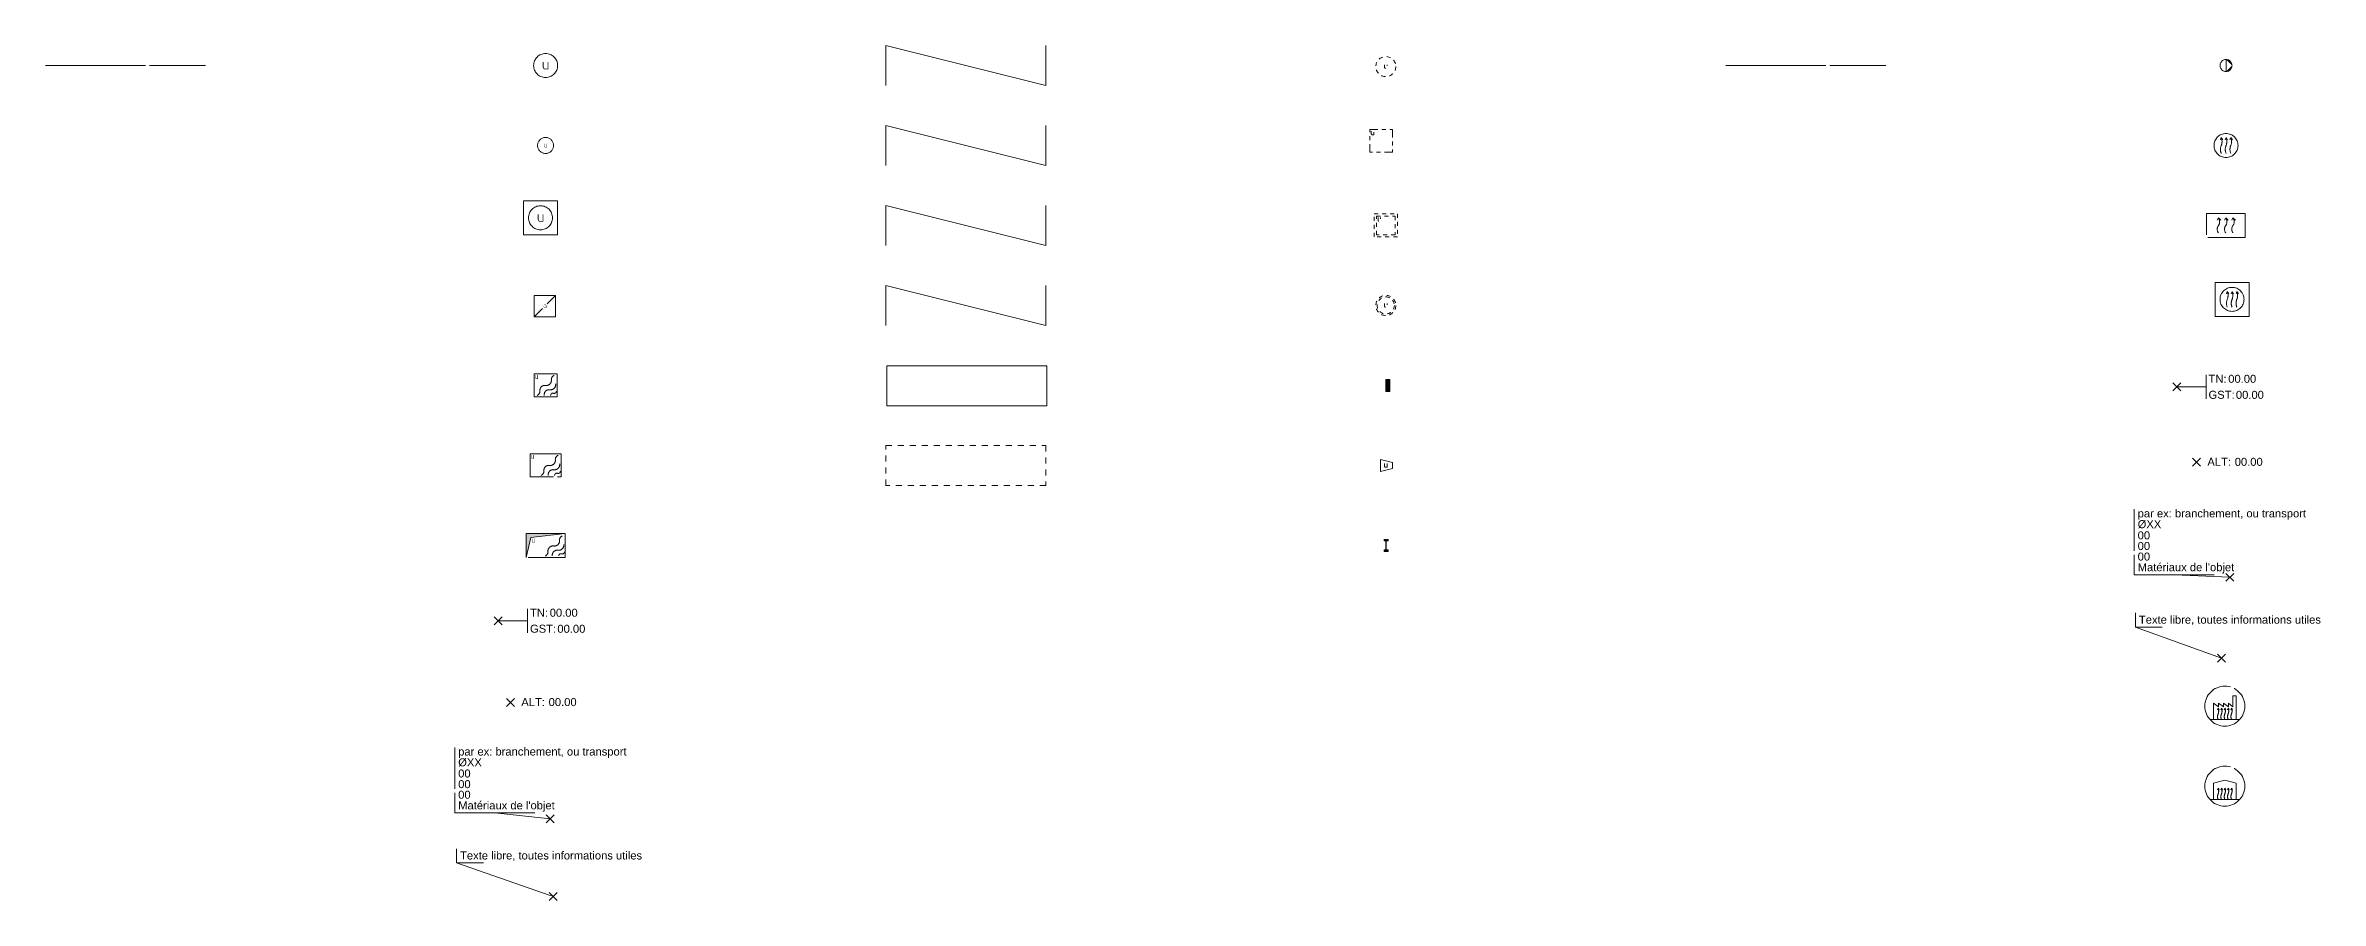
# Model space of a CAD drawing. Header units: metres. Extents: x 3068 to 3311, y 1718 to 1911.
# Drawn here: x 3193.5 to 3250.4, y 1889.4 to 1910.8 of the extents above; entities that cross this region are included whole.
import ezdxf
from ezdxf.enums import TextEntityAlignment as Align

# ---------------------------------------------------------------- set-up
doc = ezdxf.new("R2010")
doc.units = ezdxf.units.M
doc.header["$PDMODE"] = 3
doc.header["$PDSIZE"] = 0.1
for name, pattern in [('DL_0221', [2.5, 2.5, 0]), ('DL_0266', [0.3, 0.15, -0.15]), ('EL_0301', [2.5, 2.5, 0]), ('Socle_Axe', [0.35, 0.2, -0.05, 0.05, -0.05]), ('Socle_Continu', [2.5, 2.5, 0]), ('Socle_Discontinu', [0.075, 0.05, -0.025])]:
    doc.linetypes.add(name, pattern=pattern)
for name, color, linetype, lineweight in [('CHAUF_SCI', 6, 'Socle_Continu', 13), ('CHAUF_SCS', 6, 'Socle_Continu', 13), ('UNITA_SCI', 54, 'Socle_Continu', 13), ('UNITA_SCS', 54, 'Socle_Continu', 13), ('UNITA_SCT', 54, 'Socle_Continu', 13)]:
    doc.layers.add(name, color=color, linetype=linetype, lineweight=lineweight)
doc.styles.add('Reseaux', font='arial.ttf')
doc.styles.get("Standard").update_dxf_attribs({"font": 'arial.ttf'})
doc.linetypes.add('DL_0261', pattern='A,2.5,-0.2,0.2,-0.2,0.2,-0.254,["u",Standard,S=0.254,R=0,X=-0.127,Y=-0.1],-0.254,0.2,-0.2,0.2,-0.2', length=4.608)
doc.linetypes.add('DL_0262', pattern='A,3,-0.2,0.2,-0.6,["∩ u ∩",Standard,S=0.254,R=0,X=-0.485,Y=-0.1],-0.6,0.2,-0.2', length=5)
doc.linetypes.add('DL_0263', pattern='A,3,-0.1,0.1,-0.6,["? u ?",Standard,S=0.254,R=0,X=-0.485,Y=-0.1],-0.5,0.1,-0.1', length=4.5)
doc.linetypes.add('DL_0264', pattern='A,4,-0.254,["| |",Standard,S=0.254,R=0,X=-0.127,Y=-0.1],-0.254', length=4.508)
doc.linetypes.add('DL_0265', pattern='A,0.2,0,["/",Standard,S=0.254,R=0,X=0,Y=0]', length=0.2)

# ---------------------------------------------------------------- blocks, each defined once
blk = doc.blocks.new('EP_0322')
at = {"layer": 'CHAUF_SCS', "linetype": 'Socle_Continu'}
for p, q in [((-0.119, 0.198), (-0.139, 0.139)), ((-0.119, 0.198), (-0.079, 0.139)), ((0, 0.198), (-0.02, 0.139)), ((0, 0.198), (0.04, 0.139)), ((0.119, 0.198), (0.099, 0.139)), ((0.119, 0.198), (0.159, 0.139))]:
    blk.add_line(p, q, dxfattribs=at)
at = {"layer": 'CHAUF_SCS', "linetype": 'Socle_Continu', "flags": 128}
for points in [[(-0.119, -0.198, -0.2), (-0.119, 0, 0.2), (-0.119, 0.198)], [(0, -0.198, -0.2), (0, 0, 0.2), (0, 0.198)], [(0.119, -0.198, -0.2), (0.119, 0, 0.2), (0.119, 0.198)]]:
    blk.add_lwpolyline(points, format="xyb", dxfattribs=at)
at = {"layer": 'CHAUF_SCS', "linetype": 'Socle_Continu'}
blk.add_circle((0, 0), 0.3, dxfattribs=at)
at = {"layer": 'CHAUF_SCS', "linetype": 'Socle_Continu', "flags": 9}
for tag, p in [('ID', (0.881, 0.637)), ('NATURE', (0.881, 0.316)), ('FAMILLE', (0.881, -0.005)), ('CALQUE', (0.881, -0.326)), ('PCRS', (0.881, -0.648)), ('TYPE', (0.881, -0.969))]:
    blk.add_attdef(tag, p, '', height=0.2, dxfattribs=at)
blk = doc.blocks.new('EP_0321')
at = {"layer": 'CHAUF_SCS', "linetype": 'Socle_Continu'}
h = blk.add_hatch(color=256, dxfattribs=at)
edge = h.paths.add_edge_path()
edge.add_line((0, -0.15), (0, 0.15))
edge.add_ellipse((0, 0), major_axis=(-0.106, 0.106), ratio=1, start_angle=225, end_angle=315, ccw=False)
edge.add_ellipse((0, 0), major_axis=(0.106, 0.106), ratio=1, start_angle=225, end_angle=315, ccw=False)
blk.add_line((0, -0.15), (0, 0.15), dxfattribs=at)
blk.add_circle((0, 0), 0.15, dxfattribs=at)
at = {"layer": 'CHAUF_SCS', "linetype": 'Socle_Continu', "flags": 9}
for tag, p in [('ID', (0.597, 0.517)), ('NATURE', (0.597, 0.195)), ('FAMILLE', (0.597, -0.126)), ('CALQUE', (0.597, -0.447)), ('PCRS', (0.597, -0.768))]:
    blk.add_attdef(tag, p, '', height=0.2, dxfattribs=at)
blk = doc.blocks.new('DP_0287')
at = {"layer": 'UNITA_SCT', "linetype": 'Socle_Continu'}
blk.add_hatch(color=256, dxfattribs=at).paths.add_polyline_path([(0.056, 0.15), (-0.044, 0.15), (-0.044, 0.112), (0, 0.112), (0, -0.112), (-0.044, -0.113), (-0.044, -0.15), (0.056, -0.15), (0.056, -0.112), (0.013, -0.112), (0.012, 0.112), (0.056, 0.113)])
for p, q in [((0.056, 0.15), (-0.044, 0.15)), ((-0.044, 0.15), (-0.044, 0.112)), ((-0.044, 0.112), (0, 0.112)), ((0, 0.112), (0, -0.112)), ((0.013, -0.112), (0.012, 0.112)), ((0.012, 0.112), (0.056, 0.113)), ((0.056, 0.113), (0.056, 0.15)), ((0, -0.112), (-0.044, -0.113)), ((-0.044, -0.113), (-0.044, -0.15)), ((-0.044, -0.15), (0.056, -0.15)), ((0.056, -0.112), (0.013, -0.112)), ((0.056, -0.15), (0.056, -0.112))]:
    blk.add_line(p, q, dxfattribs=at)
at = {"layer": 'UNITA_SCT', "linetype": 'Socle_Continu', "flags": 9}
for tag, p in [('ID', (0.705, -0.038)), ('NATURE', (0.705, -0.359)), ('FAMILLE', (0.705, -0.68)), ('CALQUE', (0.705, -1.001))]:
    blk.add_attdef(tag, p, '', height=0.2, dxfattribs=at)
blk = doc.blocks.new('DP_0281')
at = {"layer": 'UNITA_SCT', "linetype": 'Socle_Discontinu', "flags": 128}
blk.add_lwpolyline([(-0.03, 0.045), (-0.03, -0.019, 0.410802), (-0.004, -0.045), (0.03, -0.045), (0.03, 0.045)], format="xyb", dxfattribs=at)
at = {"layer": 'UNITA_SCT', "linetype": 'Socle_Discontinu'}
blk.add_circle((0, 0), 0.25, dxfattribs=at)
at = {"layer": 'UNITA_SCT', "linetype": 'Socle_Discontinu', "flags": 9}
for tag, p in [('ID', (0.649, 0.369)), ('NATURE', (0.649, 0.047)), ('CALQUE', (0.649, -0.595)), ('FAMILLE', (0.649, -0.274))]:
    blk.add_attdef(tag, p, '', height=0.2, dxfattribs=at)
blk = doc.blocks.new('DP_0285')
at = {"layer": 'UNITA_SCT', "linetype": 'Socle_Continu'}
blk.add_hatch(color=256, dxfattribs=at).paths.add_polyline_path([(0.1, 0.15), (0.1, -0.15), (0, -0.15), (0, 0.15)])
for p, q in [((0, -0.15), (0, 0.15)), ((0, 0.15), (0.1, 0.15)), ((0.1, 0.15), (0.1, -0.15)), ((0.1, -0.15), (0, -0.15))]:
    blk.add_line(p, q, dxfattribs=at)
at = {"layer": 'UNITA_SCT', "linetype": 'Socle_Continu', "flags": 9}
for tag, p in [('ID', (0.83, 0.028)), ('NATURE', (0.83, -0.294)), ('FAMILLE', (0.83, -0.615)), ('CALQUE', (0.83, -0.936))]:
    blk.add_attdef(tag, p, '', height=0.2, dxfattribs=at)
blk = doc.blocks.new('DP_0286')
at = {"layer": 'UNITA_SCT', "linetype": 'Socle_Continu', "flags": 128}
blk.add_lwpolyline([(-0.136, 0.15), (-0.136, -0.15), (0.17, -0.075), (0.17, 0.075)], close=True, dxfattribs=at)
blk.add_lwpolyline([(-0.03, 0.045), (-0.03, -0.019, 0.410802), (-0.004, -0.045), (0.03, -0.045), (0.03, 0.045)], format="xyb", dxfattribs=at)
at = {"layer": 'UNITA_SCT', "linetype": 'Socle_Continu', "flags": 9}
for tag, p in [('ID', (0.735, 0.035)), ('NATURE', (0.735, -0.287)), ('FAMILLE', (0.735, -0.608)), ('CALQUE', (0.735, -0.929))]:
    blk.add_attdef(tag, p, '', height=0.2, dxfattribs=at)
blk = doc.blocks.new('*U313')
at = {"layer": 'UNITA_SCI', "linetype": 'Socle_Continu'}
blk.add_line((0.733, 0), (0, 0), dxfattribs=at)
at = {"layer": 'UNITA_SCI', "linetype": 'Socle_Continu', "flags": 128}
blk.add_lwpolyline([(0.733, -0.3), (0.733, 0.3)], dxfattribs=at)
at = {"layer": 'UNITA_SCI', "linetype": 'Socle_Continu'}
blk.add_point((0, 0), dxfattribs=at)
at = {"layer": 'UNITA_SCI', "linetype": 'Socle_Continu', "char_height": 0.2, "attachment_point": 4}
for s, insert in [('TN:', (0.793, 0.2)), ('GST:', (0.793, -0.201))]:
    blk.add_mtext_dynamic_manual_height_columns(s, width=0.46273, gutter_width=1, heights=[0], dxfattribs=dict(at, insert=insert))
at = {"layer": 'UNITA_SCI', "linetype": 'Socle_Continu'}
for tag, p in [('TN', (1.286, 0.2)), ('GST', (1.477, -0.201))]:
    blk.add_attdef(tag, text='', height=0.2, dxfattribs=at).set_placement(p, align=Align.MIDDLE_LEFT)
at = {"layer": 'UNITA_SCI', "linetype": 'Socle_Continu', "style": 'Reseaux', "flags": 9}
for tag, p in [('ID', (2.428, 0.07)), ('NATURE', (2.428, -0.251))]:
    blk.add_attdef(tag, p, '', height=0.2, dxfattribs=at)
at = {"layer": 'UNITA_SCI', "linetype": 'Socle_Continu', "flags": 9}
for tag, p in [('FAMILLE', (2.428, -0.573)), ('CALQUE', (2.428, -0.894))]:
    blk.add_attdef(tag, p, '', height=0.2, dxfattribs=at)
blk = doc.blocks.new('*U314')
at = {"layer": 'CHAUF_SCI', "linetype": 'Socle_Continu'}
blk.add_line((0.733, 0), (0, 0), dxfattribs=at)
at = {"layer": 'CHAUF_SCI', "linetype": 'Socle_Continu', "flags": 128}
blk.add_lwpolyline([(0.733, -0.3), (0.733, 0.3)], dxfattribs=at)
at = {"layer": 'CHAUF_SCI', "linetype": 'Socle_Continu'}
blk.add_point((0, 0), dxfattribs=at)
at = {"layer": 'CHAUF_SCI', "linetype": 'Socle_Continu', "char_height": 0.2, "attachment_point": 4}
for s, insert in [('TN:', (0.793, 0.2)), ('GST:', (0.793, -0.201))]:
    blk.add_mtext_dynamic_manual_height_columns(s, width=0.46273, gutter_width=1, heights=[0], dxfattribs=dict(at, insert=insert))
at = {"layer": 'CHAUF_SCI', "linetype": 'Socle_Continu'}
for tag, p in [('TN', (1.286, 0.2)), ('GST', (1.477, -0.201))]:
    blk.add_attdef(tag, text='', height=0.2, dxfattribs=at).set_placement(p, align=Align.MIDDLE_LEFT)
at = {"layer": 'CHAUF_SCI', "linetype": 'Socle_Continu', "style": 'Reseaux', "flags": 9}
for tag, p in [('ID', (2.428, 0.07)), ('NATURE', (2.428, -0.251))]:
    blk.add_attdef(tag, p, '', height=0.2, dxfattribs=at)
at = {"layer": 'CHAUF_SCI', "linetype": 'Socle_Continu', "flags": 9}
for tag, p in [('FAMILLE', (2.428, -0.573)), ('CALQUE', (2.428, -0.894))]:
    blk.add_attdef(tag, p, '', height=0.2, dxfattribs=at)
blk = doc.blocks.new('DP_0241')
at = {"layer": 'UNITA_SCS', "linetype": 'Socle_Continu', "const_width": 0.02, "flags": 128}
blk.add_lwpolyline([(-0.06, 0.09), (-0.06, -0.038, 0.410802), (-0.007, -0.09), (0.06, -0.09), (0.06, 0.09)], format="xyb", dxfattribs=at)
at = {"layer": 'UNITA_SCS', "linetype": 'Socle_Continu'}
blk.add_circle((0, 0), 0.3, dxfattribs=at)
at = {"layer": 'UNITA_SCS', "linetype": 'Socle_Continu', "flags": 9}
for tag, p in [('NATURE', (0.607, 0.407)), ('ID', (0.607, 0.728)), ('FAMILLE', (0.607, 0.085)), ('CALQUE', (0.607, -0.236)), ('PCRS', (0.607, -0.557)), ('TYPE', (0.607, -0.878))]:
    blk.add_attdef(tag, p, '', height=0.2, dxfattribs=at)
blk = doc.blocks.new('DP_0242')
at = {"layer": 'UNITA_SCS', "linetype": 'Socle_Continu', "const_width": 0.00999, "flags": 128}
blk.add_lwpolyline([(-0.03, 0.045), (-0.03, -0.019, 0.410802), (-0.004, -0.045), (0.03, -0.045), (0.03, 0.045)], format="xyb", dxfattribs=at)
at = {"layer": 'UNITA_SCS', "linetype": 'Socle_Continu'}
blk.add_circle((0, 0), 0.2, dxfattribs=at)
at = {"layer": 'UNITA_SCS', "linetype": 'Socle_Continu', "flags": 9}
for tag, p in [('ID', (0.591, 0.59)), ('NATURE', (0.591, 0.269)), ('FAMILLE', (0.591, -0.052)), ('CALQUE', (0.591, -0.374)), ('PCRS', (0.591, -0.695))]:
    blk.add_attdef(tag, p, '', height=0.2, dxfattribs=at)
blk = doc.blocks.new('DP_0243')
at = {"layer": 'UNITA_SCS', "linetype": 'Socle_Continu'}
blk.add_lwpolyline([(0, 0), (0.85, 0), (0.85, 0.85), (0, 0.85)], close=True, dxfattribs=at)
at = {"layer": 'UNITA_SCS', "linetype": 'Socle_Continu', "const_width": 0.02, "flags": 128}
blk.add_lwpolyline([(0.366, 0.515), (0.366, 0.388, 0.410802), (0.418, 0.335), (0.485, 0.335), (0.485, 0.515)], format="xyb", dxfattribs=at)
at = {"layer": 'UNITA_SCS', "linetype": 'Socle_Continu'}
blk.add_circle((0.425, 0.425), 0.3, dxfattribs=at)
at = {"layer": 'UNITA_SCS', "linetype": 'Socle_Continu', "flags": 9}
for tag, p in [('ID', (1.235, 0.956)), ('NATURE', (1.235, 0.635)), ('CALQUE', (1.235, -0.008)), ('FAMILLE', (1.235, 0.313)), ('TYPE', (1.235, -0.651)), ('PCRS', (1.235, -0.329))]:
    blk.add_attdef(tag, p, '', height=0.2, dxfattribs=at)
blk = doc.blocks.new('DP_0244')
at = {"layer": 'UNITA_SCS', "linetype": 'Socle_Continu'}
for p, q in [((0, 0), (0.211, 0.21)), ((0.322, 0.32), (0.534, 0.531))]:
    blk.add_line(p, q, dxfattribs=at)
at = {"layer": 'UNITA_SCS', "linetype": 'Socle_Continu', "flags": 128}
blk.add_lwpolyline([(0.001, 0.532), (0.534, 0.531), (0.532, -0.001), (0, 0)], close=True, dxfattribs=at)
at = {"layer": 'UNITA_SCS', "linetype": 'Socle_Continu', "const_width": 0.00999, "flags": 128}
blk.add_lwpolyline([(0.214, 0.276), (0.259, 0.231, 0.410802), (0.296, 0.231), (0.32, 0.255), (0.256, 0.318)], format="xyb", dxfattribs=at)
at = {"layer": 'UNITA_SCS', "linetype": 'Socle_Continu', "flags": 9}
for tag, p in [('NATURE', (1.007, 0.474)), ('ID', (1.007, 0.795)), ('CALQUE', (1.007, -0.169)), ('FAMILLE', (1.007, 0.152)), ('PCRS', (1.007, -0.49))]:
    blk.add_attdef(tag, p, '', height=0.2, dxfattribs=at)
blk = doc.blocks.new('DP_0246')
at = {"layer": 'UNITA_SCS', "linetype": 'Socle_Continu', "flags": 128}
blk.add_lwpolyline([(0.773, 0.001), (0.772, 0.573), (0, 0.573), (0, 0)], close=True, dxfattribs=at)
at = {"layer": 'UNITA_SCS', "linetype": 'Socle_Continu', "const_width": 0.00999, "flags": 128}
blk.add_lwpolyline([(0.028, 0.545), (0.028, 0.482, 0.410802), (0.055, 0.456), (0.088, 0.456), (0.088, 0.545)], format="xyb", dxfattribs=at)
at = {"layer": 'UNITA_SCS', "linetype": 'Socle_Continu', "flags": 128}
for points in [[(0.272, 0.036, 0.308109), (0.343, 0.143, -0.498161), (0.486, 0.287, 0.49989), (0.629, 0.43, -0.306811), (0.701, 0.538)], [(0.737, 0.323, -0.49989), (0.594, 0.179, 0.49989), (0.451, 0.036)], [(0.612, 0.036, -0.52802), (0.683, 0.09, 0.528439), (0.755, 0.144)]]:
    blk.add_lwpolyline(points, format="xyb", dxfattribs=at)
at = {"layer": 'UNITA_SCS', "linetype": 'Socle_Continu', "flags": 9}
for tag, p in [('ID', (1.156, 0.939)), ('NATURE', (1.156, 0.618)), ('CALQUE', (1.156, -0.025)), ('FAMILLE', (1.156, 0.297)), ('PCRS', (1.156, -0.346))]:
    blk.add_attdef(tag, p, '', height=0.2, dxfattribs=at)
blk = doc.blocks.new('DP_0282')
at = {"layer": 'UNITA_SCT', "linetype": 'Socle_Axe'}
blk.add_lwpolyline([(0, 0.562), (0.562, 0.562), (0.562, 0), (0, 0)], close=True, dxfattribs=at)
at = {"layer": 'UNITA_SCT', "linetype": 'Socle_Axe', "flags": 128}
blk.add_lwpolyline([(0.034, 0.524), (0.034, 0.46, 0.410802), (0.06, 0.434), (0.094, 0.434), (0.094, 0.524)], format="xyb", dxfattribs=at)
at = {"layer": 'UNITA_SCT', "linetype": 'Socle_Continu', "flags": 9}
for tag, p in [('NATURE', (1.081, 0.02)), ('ID', (1.081, 0.342)), ('CALQUE', (1.081, -0.622)), ('FAMILLE', (1.081, -0.301))]:
    blk.add_attdef(tag, p, '', height=0.2, dxfattribs=at)
blk = doc.blocks.new('DP_0283')
at = {"layer": 'UNITA_SCT', "linetype": 'Socle_Discontinu'}
for points in [[(0, 0.576), (0.576, 0.576), (0.576, 0), (0, 0)], [(0.054, 0.522), (0.522, 0.522), (0.522, 0.054), (0.054, 0.054)]]:
    blk.add_lwpolyline(points, close=True, dxfattribs=at)
at = {"layer": 'UNITA_SCT', "linetype": 'Socle_Discontinu', "flags": 128}
blk.add_lwpolyline([(0.093, 0.483), (0.093, 0.419, 0.410802), (0.119, 0.393), (0.153, 0.393), (0.153, 0.483)], format="xyb", dxfattribs=at)
at = {"layer": 'UNITA_SCT', "linetype": 'Socle_Discontinu', "flags": 9}
for tag, p in [('ID', (1.039, 0.656)), ('NATURE', (1.039, 0.335)), ('FAMILLE', (1.039, 0.013)), ('CALQUE', (1.039, -0.308))]:
    blk.add_attdef(tag, p, '', height=0.2, dxfattribs=at)
blk = doc.blocks.new('DP_0284')
at = {"layer": 'UNITA_SCT', "linetype": 'Socle_Discontinu', "flags": 128}
blk.add_lwpolyline([(-0.03, 0.045), (-0.03, -0.019, 0.410802), (-0.004, -0.045), (0.03, -0.045), (0.03, 0.045)], format="xyb", dxfattribs=at)
at = {"layer": 'UNITA_SCT', "linetype": 'Socle_Discontinu'}
for radius in [0.25, 0.214]:
    blk.add_circle((0, 0), radius, dxfattribs=at)
at = {"layer": 'UNITA_SCT', "linetype": 'Socle_Discontinu', "flags": 9}
for tag, p in [('NATURE', (0.781, 0.031)), ('ID', (0.781, 0.353)), ('CALQUE', (0.781, -0.611)), ('FAMILLE', (0.781, -0.29))]:
    blk.add_attdef(tag, p, '', height=0.2, dxfattribs=at)
blk = doc.blocks.new('EP_0323')
at = {"layer": 'CHAUF_SCS', "linetype": 'Socle_Continu'}
for p, q in [((0.302, 0.487), (0.272, 0.431)), ((0.302, 0.487), (0.363, 0.431)), ((0.484, 0.487), (0.454, 0.431)), ((0.484, 0.487), (0.544, 0.431)), ((0.665, 0.487), (0.635, 0.431)), ((0.665, 0.487), (0.726, 0.431))]:
    blk.add_line(p, q, dxfattribs=at)
at = {"layer": 'CHAUF_SCS', "linetype": 'Socle_Continu', "flags": 128}
blk.add_lwpolyline([(0, 0.6), (0.968, 0.6), (0.968, 0), (0, 0)], close=True, dxfattribs=at)
for points in [[(0.302, 0.112, -0.322633), (0.302, 0.3, 0.322633), (0.302, 0.487)], [(0.484, 0.112, -0.322633), (0.484, 0.3, 0.322633), (0.484, 0.487)], [(0.665, 0.112, -0.322633), (0.665, 0.3, 0.322633), (0.665, 0.487)]]:
    blk.add_lwpolyline(points, format="xyb", dxfattribs=at)
at = {"layer": 'CHAUF_SCS', "linetype": 'Socle_Continu', "flags": 9}
for tag, p in [('ID', (1.378, 0.939)), ('NATURE', (1.378, 0.618)), ('CALQUE', (1.378, -0.025)), ('FAMILLE', (1.378, 0.296)), ('PCRS', (1.378, -0.346))]:
    blk.add_attdef(tag, p, '', height=0.2, dxfattribs=at)
blk = doc.blocks.new('EP_0324')
at = {"layer": 'CHAUF_SCS', "linetype": 'Socle_Continu'}
for p, q in [((0.306, 0.624), (0.286, 0.564)), ((0.306, 0.624), (0.346, 0.564)), ((0.425, 0.624), (0.405, 0.564)), ((0.425, 0.624), (0.465, 0.564)), ((0.544, 0.624), (0.524, 0.564)), ((0.544, 0.624), (0.584, 0.564))]:
    blk.add_line(p, q, dxfattribs=at)
blk.add_lwpolyline([(0, 0), (0.85, 0), (0.85, 0.85), (0, 0.85)], close=True, dxfattribs=at)
at = {"layer": 'CHAUF_SCS', "linetype": 'Socle_Continu', "flags": 128}
for points in [[(0.306, 0.227, -0.2), (0.306, 0.425, 0.2), (0.306, 0.624)], [(0.425, 0.227, -0.2), (0.425, 0.425, 0.2), (0.425, 0.624)], [(0.544, 0.227, -0.2), (0.544, 0.425, 0.2), (0.544, 0.624)]]:
    blk.add_lwpolyline(points, format="xyb", dxfattribs=at)
at = {"layer": 'CHAUF_SCS', "linetype": 'Socle_Continu'}
blk.add_circle((0.425, 0.425), 0.3, dxfattribs=at)
at = {"layer": 'CHAUF_SCS', "linetype": 'Socle_Continu', "flags": 9}
for tag, p in [('ID', (1.484, 0.952)), ('NATURE', (1.484, 0.631)), ('CALQUE', (1.484, -0.012)), ('FAMILLE', (1.484, 0.309)), ('TYPE', (1.484, -0.655)), ('PCRS', (1.484, -0.333))]:
    blk.add_attdef(tag, p, '', height=0.2, dxfattribs=at)
blk = doc.blocks.new('EP_0326')
at = {"layer": 'CHAUF_SCI', "linetype": 'Socle_Continu'}
blk.add_point((0, 0), dxfattribs=at)
at = {"layer": 'CHAUF_SCI', "linetype": 'Socle_Continu', "insert": (0.268, 0.01), "char_height": 0.2, "attachment_point": 4}
blk.add_mtext_dynamic_manual_height_columns('ALT:', width=0.46273, gutter_width=1, heights=[0], dxfattribs=at)
at = {"layer": 'CHAUF_SCI', "linetype": 'Socle_Continu'}
blk.add_attdef('ALT', text='', height=0.2, dxfattribs=at).set_placement((0.952, 0.01), align=Align.MIDDLE_LEFT)
at = {"layer": 'CHAUF_SCI', "linetype": 'Socle_Continu', "style": 'Reseaux', "flags": 9}
for tag, p in [('ID', (2.038, -0.106)), ('NATURE', (2.038, -0.427))]:
    blk.add_attdef(tag, p, '', height=0.2, dxfattribs=at)
at = {"layer": 'CHAUF_SCI', "linetype": 'Socle_Continu', "flags": 9}
for tag, p in [('FAMILLE', (2.038, -0.748)), ('CALQUE', (2.038, -1.07)), ('TYPE', (2.05, -1.358))]:
    blk.add_attdef(tag, p, '', height=0.2, dxfattribs=at)
blk = doc.blocks.new('*U249')
at = {"layer": 'UNITA_SCI', "linetype": 'Socle_Continu'}
blk.add_line((-1.386, 0.153), (0, 0), dxfattribs=at)
at = {"layer": 'UNITA_SCI', "linetype": 'Socle_Continu', "flags": 128}
blk.add_lwpolyline([(-0.386, 0.153), (-2.386, 0.153), (-2.386, 1.791)], dxfattribs=at)
at = {"layer": 'UNITA_SCI', "linetype": 'Socle_Continu'}
blk.add_point((0, 0), dxfattribs=at)
for tag, p in [('TYPE', (-2.298, 1.586)), ('DIAM', (-2.298, 1.316)), ('NBR', (-2.298, 1.037)), ('LARG', (-2.298, 0.771)), ('HAUT', (-2.298, 0.506)), ('MATER', (-2.298, 0.24))]:
    blk.add_attdef(tag, p, '', height=0.2, dxfattribs=at)
at = {"layer": 'UNITA_SCI', "linetype": 'Socle_Continu', "flags": 9}
for tag, p in [('NATURE', (2.47, 1.097)), ('ID', (2.47, 1.418)), ('CALQUE', (2.47, 0.454)), ('FAMILLE', (2.47, 0.776))]:
    blk.add_attdef(tag, p, '', height=0.2, dxfattribs=at)
blk = doc.blocks.new('*U251')
at = {"layer": 'UNITA_SCI', "linetype": 'Socle_Continu'}
blk.add_line((-2.417, 0.839), (0, 0), dxfattribs=at)
at = {"layer": 'UNITA_SCI', "linetype": 'Socle_Continu', "flags": 128}
blk.add_lwpolyline([(-1.744, 0.839), (-2.417, 0.839), (-2.417, 1.196)], dxfattribs=at)
at = {"layer": 'UNITA_SCI', "linetype": 'Socle_Continu'}
blk.add_point((0, 0), dxfattribs=at)
blk.add_attdef('TXT', (-2.328, 0.926), '', height=0.2, dxfattribs=at)
at = {"layer": 'UNITA_SCI', "linetype": 'Socle_Continu', "flags": 9}
for tag, p in [('NATURE', (1.967, -0.177)), ('ID', (1.967, 0.144)), ('FAMILLE', (1.967, -0.499)), ('CALQUE', (1.967, -0.82)), ('PCRS', (1.967, -1.141))]:
    blk.add_attdef(tag, p, '', height=0.2, dxfattribs=at)
blk = doc.blocks.new('*U254')
at = {"layer": 'CHAUF_SCI', "linetype": 'Socle_Continu'}
blk.add_line((-1.39, 0.066), (0, 0), dxfattribs=at)
at = {"layer": 'CHAUF_SCI', "linetype": 'Socle_Continu', "flags": 128}
blk.add_lwpolyline([(-0.39, 0.066), (-2.39, 0.066), (-2.39, 1.704)], dxfattribs=at)
at = {"layer": 'CHAUF_SCI', "linetype": 'Socle_Continu'}
blk.add_point((0, 0), dxfattribs=at)
for tag, p in [('TYPE', (-2.301, 1.499)), ('DIAM', (-2.301, 1.229)), ('NBR', (-2.301, 0.95)), ('LARG', (-2.301, 0.684)), ('HAUT', (-2.301, 0.419)), ('MATER', (-2.301, 0.153))]:
    blk.add_attdef(tag, p, '', height=0.2, dxfattribs=at)
at = {"layer": 'CHAUF_SCI', "linetype": 'Socle_Continu', "flags": 9}
for tag, p in [('NATURE', (2.47, 1.097)), ('ID', (2.47, 1.418)), ('CALQUE', (2.47, 0.454)), ('FAMILLE', (2.47, 0.776))]:
    blk.add_attdef(tag, p, '', height=0.2, dxfattribs=at)
blk = doc.blocks.new('*U256')
at = {"layer": 'CHAUF_SCI', "linetype": 'Socle_Continu'}
blk.add_line((-2.15, 0.773), (0, 0), dxfattribs=at)
at = {"layer": 'CHAUF_SCI', "linetype": 'Socle_Continu', "flags": 128}
blk.add_lwpolyline([(-1.477, 0.773), (-2.15, 0.773), (-2.15, 1.13)], dxfattribs=at)
at = {"layer": 'CHAUF_SCI', "linetype": 'Socle_Continu'}
blk.add_point((0, 0), dxfattribs=at)
blk.add_attdef('TXT', (-2.061, 0.86), '', height=0.2, dxfattribs=at)
at = {"layer": 'CHAUF_SCI', "linetype": 'Socle_Continu', "flags": 9}
for tag, p in [('NATURE', (1.967, -0.177)), ('ID', (1.967, 0.144)), ('FAMILLE', (1.967, -0.499)), ('CALQUE', (1.967, -0.82)), ('PCRS', (1.967, -1.141))]:
    blk.add_attdef(tag, p, '', height=0.2, dxfattribs=at)
blk = doc.blocks.new('DP_0249')
at = {"layer": 'UNITA_SCI', "linetype": 'Socle_Continu'}
blk.add_point((0, 0), dxfattribs=at)
at = {"layer": 'UNITA_SCI', "linetype": 'Socle_Continu', "insert": (0.268, 0.01), "char_height": 0.2, "attachment_point": 4}
blk.add_mtext_dynamic_manual_height_columns('ALT:', width=0.46273, gutter_width=1, heights=[0], dxfattribs=at)
at = {"layer": 'UNITA_SCI', "linetype": 'Socle_Continu'}
blk.add_attdef('ALT', text='', height=0.2, dxfattribs=at).set_placement((0.952, 0.01), align=Align.MIDDLE_LEFT)
at = {"layer": 'UNITA_SCI', "linetype": 'Socle_Continu', "style": 'Reseaux', "flags": 9}
for tag, p in [('NATURE', (1.967, -0.178)), ('ID', (1.967, 0.143))]:
    blk.add_attdef(tag, p, '', height=0.2, dxfattribs=at)
at = {"layer": 'UNITA_SCI', "linetype": 'Socle_Continu', "flags": 9}
for tag, p in [('FAMILLE', (1.967, -0.499)), ('TYPE', (1.972, -1.133)), ('CALQUE', (1.967, -0.821))]:
    blk.add_attdef(tag, p, '', height=0.2, dxfattribs=at)
blk = doc.blocks.new('DP_0245')
at = {"layer": 'UNITA_SCS', "linetype": 'Socle_Continu', "flags": 128}
blk.add_lwpolyline([(0.573, 0), (0.572, 0.573), (0, 0.573), (0, 0)], close=True, dxfattribs=at)
at = {"layer": 'UNITA_SCS', "linetype": 'Socle_Continu', "const_width": 0.00999, "flags": 128}
blk.add_lwpolyline([(0.028, 0.545), (0.028, 0.482, 0.410802), (0.055, 0.456), (0.088, 0.456), (0.088, 0.545)], format="xyb", dxfattribs=at)
at = {"layer": 'UNITA_SCS', "linetype": 'Socle_Continu', "flags": 128}
for points in [[(0.072, 0.036, 0.308109), (0.143, 0.143, -0.498161), (0.286, 0.287, 0.49989), (0.429, 0.43, -0.306811), (0.501, 0.537)], [(0.537, 0.323, -0.49989), (0.394, 0.179, 0.49989), (0.251, 0.036)], [(0.412, 0.036, -0.52802), (0.483, 0.09, 0.528439), (0.555, 0.144)]]:
    blk.add_lwpolyline(points, format="xyb", dxfattribs=at)
at = {"layer": 'UNITA_SCS', "linetype": 'Socle_Continu', "flags": 9}
for tag, p in [('NATURE', (1.047, 0.602)), ('ID', (1.047, 0.924)), ('CALQUE', (1.047, -0.04)), ('FAMILLE', (1.047, 0.281)), ('PCRS', (1.047, -0.361))]:
    blk.add_attdef(tag, p, '', height=0.2, dxfattribs=at)
blk = doc.blocks.new('DP_0247')
at = {"layer": 'UNITA_SCS', "linetype": 'Socle_Continu'}
blk.add_hatch(color=256, dxfattribs=at).paths.add_polyline_path([(0.116, 0.501), (0, 0), (0, 0.6), (0.978, 0.6)])
at = {"layer": 'UNITA_SCS', "linetype": 'Socle_Continu', "flags": 128}
blk.add_lwpolyline([(0, 0.6), (0.978, 0.6), (0.978, 0), (0, 0)], close=True, dxfattribs=at)
at = {"layer": 'UNITA_SCS', "linetype": 'Socle_Continu'}
blk.add_lwpolyline([(0.116, 0.501), (0, 0), (0, 0.6), (0.978, 0.6)], close=True, dxfattribs=at)
at = {"layer": 'UNITA_SCS', "linetype": 'Socle_Continu', "const_width": 0.00999, "flags": 128}
blk.add_lwpolyline([(0.153, 0.465), (0.153, 0.401, 0.410802), (0.179, 0.375), (0.213, 0.375), (0.213, 0.465)], format="xyb", dxfattribs=at)
at = {"layer": 'UNITA_SCS', "linetype": 'Socle_Continu', "flags": 128}
for points in [[(0.477, 0.036, 0.308109), (0.549, 0.143, -0.498161), (0.692, 0.286, 0.49989), (0.835, 0.43, -0.306811), (0.906, 0.537)], [(0.942, 0.322, -0.49989), (0.799, 0.179, 0.49989), (0.656, 0.036)], [(0.817, 0.036, -0.52802), (0.889, 0.09, 0.528439), (0.96, 0.143)]]:
    blk.add_lwpolyline(points, format="xyb", dxfattribs=at)
at = {"layer": 'UNITA_SCS', "linetype": 'Socle_Continu', "flags": 9}
for tag, p in [('NATURE', (1.308, 0.592)), ('ID', (1.308, 0.913)), ('CALQUE', (1.308, -0.05)), ('FAMILLE', (1.308, 0.271)), ('PCRS', (1.308, -0.372))]:
    blk.add_attdef(tag, p, '', height=0.2, dxfattribs=at)
blk = doc.blocks.new('EP_2201')
at = {"layer": 'CHAUF_SCI', "linetype": 'Socle_Continu'}
for p, q in [((-0.373, -0.333), (0.373, -0.333)), ((-0.167, -0.054), (-0.181, -0.096)), ((-0.167, -0.054), (-0.139, -0.096)), ((-0.084, -0.054), (-0.098, -0.096)), ((-0.084, -0.054), (-0.056, -0.096)), ((0, -0.054), (-0.014, -0.096)), ((0, -0.054), (0.028, -0.096)), ((0.084, -0.054), (0.07, -0.096)), ((0.084, -0.054), (0.111, -0.096)), ((0.167, -0.054), (0.153, -0.096)), ((0.167, -0.054), (0.195, -0.096))]:
    blk.add_line(p, q, dxfattribs=at)
at = {"layer": 'CHAUF_SCI', "linetype": 'Socle_Continu', "flags": 128}
blk.add_lwpolyline([(-0.283, -0.333), (-0.283, 0.071), (-0.154, -0.016), (-0.154, 0.071), (-0.033, -0.016), (-0.033, 0.071), (0.091, -0.016), (0.091, 0.071), (0.2, -0.016), (0.2, 0.26), (0.286, 0.26), (0.286, -0.333)], dxfattribs=at)
for points in [[(-0.167, -0.333, -0.2), (-0.167, -0.194, 0.2), (-0.167, -0.054)], [(-0.084, -0.333, -0.2), (-0.084, -0.194, 0.2), (-0.084, -0.054)], [(0, -0.333, -0.2), (0, -0.194, 0.2), (0, -0.054)], [(0.084, -0.333, -0.2), (0.084, -0.194, 0.2), (0.084, -0.054)], [(0.167, -0.333, -0.2), (0.167, -0.194, 0.2), (0.167, -0.054)]]:
    blk.add_lwpolyline(points, format="xyb", dxfattribs=at)
at = {"layer": 'CHAUF_SCI', "linetype": 'Socle_Continu'}
blk.add_circle((0, 0), 0.5, dxfattribs=at)
at = {"layer": 'CHAUF_SCI', "linetype": 'Socle_Continu', "flags": 9}
for tag, p in [('ID', (1.041, 0.447)), ('NATURE', (1.041, 0.125)), ('FAMILLE', (1.041, -0.196)), ('CALQUE', (1.041, -0.517))]:
    blk.add_attdef(tag, p, '', height=0.2, dxfattribs=at)
blk = doc.blocks.new('EP_2202')
at = {"layer": 'CHAUF_SCI', "linetype": 'Socle_Continu'}
for p, q in [((-0.373, -0.333), (0.373, -0.333)), ((-0.167, -0.054), (-0.181, -0.096)), ((-0.167, -0.054), (-0.139, -0.096)), ((-0.084, -0.054), (-0.098, -0.096)), ((-0.084, -0.054), (-0.056, -0.096)), ((0, -0.054), (-0.014, -0.096)), ((0, -0.054), (0.028, -0.096)), ((0.084, -0.054), (0.07, -0.096)), ((0.084, -0.054), (0.111, -0.096)), ((0.167, -0.054), (0.153, -0.096)), ((0.167, -0.054), (0.195, -0.096))]:
    blk.add_line(p, q, dxfattribs=at)
at = {"layer": 'CHAUF_SCI', "linetype": 'Socle_Continu', "flags": 128}
blk.add_lwpolyline([(-0.283, -0.333), (-0.283, 0.071), (0, 0.152), (0.286, 0.071), (0.286, -0.333)], dxfattribs=at)
for points in [[(-0.167, -0.333, -0.2), (-0.167, -0.194, 0.2), (-0.167, -0.054)], [(-0.084, -0.333, -0.2), (-0.084, -0.194, 0.2), (-0.084, -0.054)], [(0, -0.333, -0.2), (0, -0.194, 0.2), (0, -0.054)], [(0.084, -0.333, -0.2), (0.084, -0.194, 0.2), (0.084, -0.054)], [(0.167, -0.333, -0.2), (0.167, -0.194, 0.2), (0.167, -0.054)]]:
    blk.add_lwpolyline(points, format="xyb", dxfattribs=at)
at = {"layer": 'CHAUF_SCI', "linetype": 'Socle_Continu'}
blk.add_circle((0, 0), 0.5, dxfattribs=at)
at = {"layer": 'CHAUF_SCI', "linetype": 'Socle_Continu', "flags": 9}
for tag, p in [('ID', (1.041, 0.447)), ('NATURE', (1.041, 0.125)), ('FAMILLE', (1.041, -0.196)), ('CALQUE', (1.041, -0.517))]:
    blk.add_attdef(tag, p, '', height=0.2, dxfattribs=at)

msp = doc.modelspace()

# ---------------------------------------------------------------- linework, layer by layer
at = {"layer": 'CHAUF_SCS', "linetype": 'EL_0301', "flags": 128}
msp.add_lwpolyline([(3235.549, 1910.253), (3239.549, 1910.253)], dxfattribs=at)
at = {"layer": 'UNITA_SCS', "linetype": 'DL_0221'}
msp.add_line((3193.549, 1910.253), (3197.549, 1910.253), dxfattribs=at)
at = {"layer": 'UNITA_SCT', "linetype": 'DL_0261', "flags": 128}
msp.add_lwpolyline([(3214.549, 1909.753), (3214.549, 1910.753), (3218.549, 1909.753), (3218.549, 1910.753)], dxfattribs=at)
at = {"layer": 'UNITA_SCT', "linetype": 'DL_0262', "flags": 128}
msp.add_lwpolyline([(3214.549, 1907.753), (3214.549, 1908.753), (3218.549, 1907.753), (3218.549, 1908.753)], dxfattribs=at)
at = {"layer": 'UNITA_SCT', "linetype": 'DL_0263', "flags": 128}
msp.add_lwpolyline([(3214.549, 1905.753), (3214.549, 1906.753), (3218.549, 1905.753), (3218.549, 1906.753)], dxfattribs=at)
at = {"layer": 'UNITA_SCT', "linetype": 'DL_0264', "flags": 128}
msp.add_lwpolyline([(3214.549, 1903.753), (3214.549, 1904.753), (3218.549, 1903.753), (3218.549, 1904.753)], dxfattribs=at)
at = {"layer": 'UNITA_SCT', "linetype": 'DL_0265'}
msp.add_lwpolyline([(3214.577, 1902.744), (3218.577, 1902.744), (3218.577, 1901.744), (3214.577, 1901.744)], close=True, dxfattribs=at)
at = {"layer": 'UNITA_SCT', "linetype": 'DL_0266'}
msp.add_lwpolyline([(3214.549, 1900.753), (3218.549, 1900.753), (3218.549, 1899.753), (3214.549, 1899.753)], close=True, dxfattribs=at)

# ---------------------------------------------------------------- block references
at = {"layer": 'CHAUF_SCI', "linetype": 'Socle_Continu'}
for name, p, values in [('*U314', (3246.819, 1902.219), {'TN': '00.00', 'GST': '00.00'}), ('EP_0326', (3247.315, 1900.333), {'ALT': '00.00'}), ('*U254', (3248.142, 1897.455), {'TYPE': 'par ex: branchement, ou transport', 'DIAM': 'ØXX', 'NBR': '00', 'LARG': '00', 'HAUT': '00', 'MATER': "Matériaux de l'objet"}), ('*U256', (3247.933, 1895.437), {'TXT': 'Texte libre, toutes informations utiles'})]:
    msp.add_blockref(name, p, dxfattribs=at).add_auto_attribs(values)
for name, p in [('EP_2201', (3248.019, 1894.234)), ('EP_2202', (3248.019, 1892.234))]:
    msp.add_blockref(name, p, dxfattribs=at)
at = {"layer": 'CHAUF_SCS', "linetype": 'Socle_Continu'}
for name, p in [('EP_0321', (3248.049, 1910.253)), ('EP_0322', (3248.049, 1908.253)), ('EP_0323', (3247.558, 1905.953)), ('EP_0324', (3247.775, 1903.98))]:
    msp.add_blockref(name, p, dxfattribs=at)
at = {"layer": 'UNITA_SCI', "linetype": 'Socle_Continu'}
for name, p, values in [('*U313', (3204.866, 1896.37), {'TN': '00.00', 'GST': '00.00'}), ('DP_0249', (3205.173, 1894.326), {'ALT': '00.00'}), ('*U249', (3206.162, 1891.413), {'TYPE': 'par ex: branchement, ou transport', 'DIAM': 'ØXX', 'NBR': '00', 'LARG': '00', 'HAUT': '00', 'MATER': "Matériaux de l'objet"}), ('*U251', (3206.239, 1889.474), {'TXT': 'Texte libre, toutes informations utiles'})]:
    msp.add_blockref(name, p, dxfattribs=at).add_auto_attribs(values)
at = {"layer": 'UNITA_SCS', "linetype": 'Socle_Continu'}
for name, p in [('DP_0241', (3206.049, 1910.253)), ('DP_0242', (3206.049, 1908.253)), ('DP_0243', (3205.497, 1906.02)), ('DP_0244', (3205.764, 1903.97)), ('DP_0245', (3205.763, 1901.967)), ('DP_0246', (3205.663, 1899.967)), ('DP_0247', (3205.56, 1897.953))]:
    msp.add_blockref(name, p, dxfattribs=at)
at = {"layer": 'UNITA_SCT', "linetype": 'Socle_Continu'}
for name, p in [('DP_0281', (3227.049, 1910.226)), ('DP_0282', (3226.652, 1908.087)), ('DP_0283', (3226.761, 1905.966)), ('DP_0284', (3227.049, 1904.253)), ('DP_0285', (3227.049, 1902.253)), ('DP_0286', (3227.049, 1900.253)), ('DP_0287', (3227.049, 1898.253))]:
    msp.add_blockref(name, p, dxfattribs=at)

doc.saveas('drawing.dxf')
